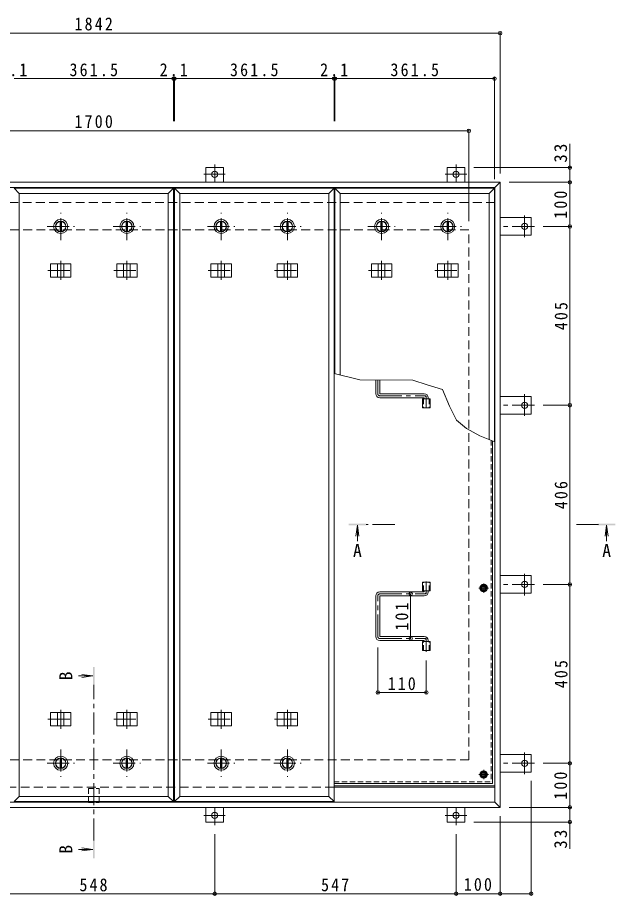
# Model space of a CAD drawing. Units: millimetres at full size, sheet at 1:10. Extents: x -2686 to 2781, y -1962 to 1908.
# Drawn here: x -1634 to -279, y -427 to 1562 of the extents above; entities that cross this region are included whole.
import ezdxf
from ezdxf.enums import TextEntityAlignment as Align

# ---------------------------------------------------------------- set-up
doc = ezdxf.new("R2010")
doc.units = ezdxf.units.MM
doc.header["$LTSCALE"] = 10
doc.header["$PDMODE"] = 32
doc.header["$PDSIZE"] = 8
for name, pattern in [('CHAIN1', [8, 5, -1, 1, -1]), ('DASHED1', [1.8, 1.2, -0.6]), ('DASHED2', [3, 2, -1])]:
    doc.linetypes.add(name, pattern=pattern)
for name, color, linetype, lineweight in [('0-1_躯体', 2, 'DASHED2', 9), ('0-2_仕上', 4, 'Continuous', 9), ('0-3_建具', 4, 'Continuous', 9), ('0-5_寸法', 7, 'Continuous', 9), ('0-6_ハッチ', 6, 'Continuous', 9), ('0-7', 5, 'Continuous', 5), ('0-A', 3, 'CHAIN1', 9), ('0-B', 2, 'Continuous', 9), ('0-C', 2, 'Continuous', 9), ('0-E', 3, 'Continuous', 9), ('0-F', 7, 'Continuous', 9)]:
    doc.layers.add(name, color=color, linetype=linetype, lineweight=lineweight)
doc.styles.add('ＭＳ ゴシック', font='')
doc.styles.get('ＭＳ ゴシック').set_extended_font_data('MS Gothic')

msp = doc.modelspace()

# ---------------------------------------------------------------- linework, layer by layer
at = {"layer": '0-1_躯体'}
for p, q in [((-552.35, 1142.92), (-2370.35, 1142.92)), ((-2311.35, 1080.92), (-611.35, 1080.92)), ((-611.35, -119.08), (-611.35, 1080.92)), ((-2311.35, -119.08), (-611.35, -119.08)), ((-916.97, -181.08), (-2370.35, -181.08))]:
    msp.add_line(p, q, dxfattribs=at)
at = {"layer": '0-1_躯体', "linetype": 'Continuous'}
msp.add_line((-552.35, -181.08), (-916.97, -181.08), dxfattribs=at)
at = {"layer": '0-2_仕上'}
for p, q in [((-1280.6, -214.08), (-1280.6, 1175.92)), ((-1278.47, -214.08), (-1278.47, 1175.92)), ((-916.97, -214.08), (-916.97, 1175.92)), ((-914.85, 755.31), (-914.85, 1175.92)), ((-553.35, 601.69), (-553.35, 1175.92)), ((-1630.1, -202.08), (-1630.1, 1163.92)), ((-1292.6, -202.08), (-1292.6, 1163.92)), ((-1266.47, -202.08), (-1266.47, 1163.92)), ((-928.97, -202.08), (-928.97, 1163.92)), ((-902.85, 752.36), (-902.85, 1163.92)), ((-565.35, 606.34), (-565.35, 1163.92)), ((-863.94, 411.92), (-867.21, 387.14)), ((-863.94, 411.92), (-863.94, 376.32)), ((-863.94, 411.92), (-860.68, 387.14)), ((-299.27, 411.92), (-302.54, 387.14)), ((-299.27, 411.92), (-296.01, 387.14)), ((-299.27, 411.92), (-299.27, 376.32)), ((-1463.35, 70.68), (-1496.12, 70.68)), ((-1463.35, 70.68), (-1488.13, 73.95)), ((-1463.35, 70.68), (-1488.13, 67.42)), ((-1463.35, -322.18), (-1496.12, -322.18)), ((-1463.35, -322.18), (-1488.13, -318.91)), ((-1463.35, -322.18), (-1488.13, -325.44))]:
    msp.add_line(p, q, dxfattribs=at)
at = {"layer": '0-2_仕上', "color": 3}
for p, q in [((-716.5, 698.42), (-716.5, 678.42)), ((-716.5, 698.42), (-699.2, 698.42)), ((-699.2, 698.42), (-699.2, 678.42)), ((-716.5, 678.42), (-699.2, 678.42)), ((-716.5, 263.42), (-716.5, 283.42)), ((-716.5, 283.42), (-699.2, 283.42)), ((-699.2, 263.42), (-699.2, 283.42)), ((-716.5, 263.42), (-699.2, 263.42)), ((-716.5, 128.42), (-716.5, 148.42)), ((-716.5, 148.42), (-699.2, 148.42)), ((-699.2, 128.42), (-699.2, 148.42)), ((-716.5, 128.42), (-699.2, 128.42))]:
    msp.add_line(p, q, dxfattribs=at)
at = {"layer": '0-2_仕上', "color": 3, "linetype": 'DASHED1'}
for p, q in [((-714.2, 698.42), (-714.2, 678.42)), ((-701.5, 698.42), (-701.5, 678.42)), ((-714.2, 263.42), (-714.2, 283.42)), ((-701.5, 263.42), (-701.5, 283.42)), ((-714.2, 128.42), (-714.2, 148.42)), ((-701.5, 128.42), (-701.5, 148.42))]:
    msp.add_line(p, q, dxfattribs=at)
at = {"layer": '0-2_仕上', "linetype": 'CHAIN1'}
for p, q in [((-779.53, 413.92), (-843.94, 413.92)), ((-317.9, 413.92), (-369.18, 413.92)), ((-1461.35, -302.18), (-1461.35, 50.68))]:
    msp.add_line(p, q, dxfattribs=at)
at = {"layer": '0-2_仕上'}
for points in [[(-1630.1, 1163.92), (-1642.1, 1175.92), (-1280.6, 1175.92)], [(-1630.1, 1163.92), (-1292.6, 1163.92), (-1280.6, 1175.92)], [(-1266.47, 1163.92), (-1278.47, 1175.92), (-916.97, 1175.92)], [(-1266.47, 1163.92), (-928.97, 1163.92), (-916.97, 1175.92)], [(-902.85, 1163.92), (-914.85, 1175.92), (-553.35, 1175.92)], [(-902.85, 1163.92), (-565.35, 1163.92), (-553.35, 1175.92)], [(-1630.1, -202.08), (-1642.1, -214.08), (-1280.6, -214.08)], [(-1630.1, -202.08), (-1292.6, -202.08), (-1280.6, -214.08)], [(-1266.47, -202.08), (-1278.47, -214.08), (-916.97, -214.08)], [(-1266.47, -202.08), (-928.97, -202.08), (-916.97, -214.08)]]:
    msp.add_lwpolyline(points, dxfattribs=at)
for points in [[(-883.94, 411.92), (-883.94, 415.92), (-843.94, 411.92), (-843.94, 415.92)], [(-319.27, 411.92), (-319.27, 415.92), (-279.27, 411.92), (-279.27, 415.92)], [(-1459.35, 90.68), (-1463.35, 90.68), (-1459.35, 50.68), (-1463.35, 50.68)], [(-1463.35, -342.18), (-1459.35, -342.18), (-1463.35, -302.18), (-1459.35, -302.18)]]:
    msp.add_solid(points, dxfattribs=at)
at = {"layer": '0-3_建具', "color": 2}
for p, q in [((-540.35, 1188.92), (-2382.35, 1188.92)), ((-552.35, 1176.92), (-2370.35, 1176.92)), ((-540.35, 1188.92), (-552.35, 1176.92)), ((-552.35, -215.08), (-552.35, 1176.92)), ((-540.35, -227.08), (-540.35, 1188.92)), ((-552.35, -181.08), (-916.97, -181.08)), ((-552.35, -215.08), (-2370.35, -215.08)), ((-540.35, -227.08), (-552.35, -215.08)), ((-540.35, -227.08), (-2382.35, -227.08))]:
    msp.add_line(p, q, dxfattribs=at)
at = {"layer": '0-3_建具'}
for p, q in [((-1559.44, 1003.92), (-1513.26, 1003.92)), ((-1559.44, 1003.92), (-1559.44, 973.92)), ((-1543.85, 1003.92), (-1543.85, 973.92)), ((-1528.85, 1003.92), (-1528.85, 973.92)), ((-1513.26, 1003.92), (-1513.26, 973.92)), ((-1409.44, 1003.92), (-1363.26, 1003.92)), ((-1409.44, 1003.92), (-1409.44, 973.92)), ((-1393.85, 1003.92), (-1393.85, 973.92)), ((-1378.85, 1003.92), (-1378.85, 973.92)), ((-1363.26, 1003.92), (-1363.26, 973.92)), ((-1195.81, 1003.92), (-1149.63, 1003.92)), ((-1195.81, 1003.92), (-1195.81, 973.92)), ((-1180.22, 1003.92), (-1180.22, 973.92)), ((-1165.22, 1003.92), (-1165.22, 973.92)), ((-1149.63, 1003.92), (-1149.63, 973.92)), ((-1045.81, 1003.92), (-999.63, 1003.92)), ((-1045.81, 1003.92), (-1045.81, 973.92)), ((-1030.22, 1003.92), (-1030.22, 973.92)), ((-1015.22, 1003.92), (-1015.22, 973.92)), ((-999.63, 1003.92), (-999.63, 973.92)), ((-832.19, 1003.92), (-786.01, 1003.92)), ((-832.19, 1003.92), (-832.19, 973.92)), ((-816.6, 1003.92), (-816.6, 973.92)), ((-801.6, 1003.92), (-801.6, 973.92)), ((-786.01, 1003.92), (-786.01, 973.92)), ((-682.19, 1003.92), (-636.01, 1003.92)), ((-682.19, 1003.92), (-682.19, 973.92)), ((-666.6, 1003.92), (-666.6, 973.92)), ((-651.6, 1003.92), (-651.6, 973.92)), ((-636.01, 1003.92), (-636.01, 973.92)), ((-1559.44, 973.92), (-1513.26, 973.92)), ((-1409.44, 973.92), (-1363.26, 973.92)), ((-1195.81, 973.92), (-1149.63, 973.92)), ((-1045.81, 973.92), (-999.63, 973.92)), ((-832.19, 973.92), (-786.01, 973.92)), ((-682.19, 973.92), (-636.01, 973.92)), ((-1559.44, -12.08), (-1513.26, -12.08)), ((-1559.44, -42.08), (-1559.44, -12.08)), ((-1543.85, -42.08), (-1543.85, -12.08)), ((-1528.85, -42.08), (-1528.85, -12.08)), ((-1513.26, -42.08), (-1513.26, -12.08)), ((-1409.44, -12.08), (-1363.26, -12.08)), ((-1409.44, -42.08), (-1409.44, -12.08)), ((-1393.85, -42.08), (-1393.85, -12.08)), ((-1378.85, -42.08), (-1378.85, -12.08)), ((-1363.26, -42.08), (-1363.26, -12.08)), ((-1195.81, -12.08), (-1149.63, -12.08)), ((-1195.81, -42.08), (-1195.81, -12.08)), ((-1180.22, -42.08), (-1180.22, -12.08)), ((-1165.22, -42.08), (-1165.22, -12.08)), ((-1149.63, -42.08), (-1149.63, -12.08)), ((-1045.81, -12.08), (-999.63, -12.08)), ((-1045.81, -42.08), (-1045.81, -12.08)), ((-1030.22, -42.08), (-1030.22, -12.08)), ((-1015.22, -42.08), (-1015.22, -12.08)), ((-999.63, -42.08), (-999.63, -12.08)), ((-1559.44, -42.08), (-1513.26, -42.08)), ((-1409.44, -42.08), (-1363.26, -42.08)), ((-1195.81, -42.08), (-1149.63, -42.08)), ((-1045.81, -42.08), (-999.63, -42.08))]:
    msp.add_line(p, q, dxfattribs=at)
at = {"layer": '0-3_建具', "linetype": 'CHAIN1'}
for p, q in [((-1536.35, 1011.04), (-1536.35, 967.8)), ((-1386.35, 1011.04), (-1386.35, 967.8)), ((-1172.72, 1011.04), (-1172.72, 967.8)), ((-1022.72, 1011.04), (-1022.72, 967.8)), ((-809.1, 1011.04), (-809.1, 967.8)), ((-659.1, 1011.04), (-659.1, 967.8)), ((-1565.76, 988.92), (-1506.94, 988.92)), ((-1415.76, 988.92), (-1356.94, 988.92)), ((-1202.13, 988.92), (-1143.31, 988.92)), ((-1052.13, 988.92), (-993.31, 988.92)), ((-838.51, 988.92), (-779.69, 988.92)), ((-688.51, 988.92), (-629.69, 988.92)), ((-1536.35, -49.19), (-1536.35, -5.96)), ((-1386.35, -49.19), (-1386.35, -5.96)), ((-1172.72, -49.19), (-1172.72, -5.96)), ((-1022.72, -49.19), (-1022.72, -5.96)), ((-1565.76, -27.08), (-1506.94, -27.08)), ((-1415.76, -27.08), (-1356.94, -27.08)), ((-1202.13, -27.08), (-1143.31, -27.08)), ((-1052.13, -27.08), (-993.31, -27.08))]:
    msp.add_line(p, q, dxfattribs=at)
at = {"layer": '0-5_寸法'}
for p, q in [((-382.58, 1222.12), (-382.58, 1275.88)), ((-858.54, 741.46), (-916.97, 755.83)), ((-382.58, -260.28), (-382.58, -320.62))]:
    msp.add_line(p, q, dxfattribs=at)
msp.add_lwpolyline([(-552.35, 601.31), (-586.89, 614.68), (-617.12, 631.1), (-639.69, 650.34), (-655.05, 681.79), (-670.86, 719.25), (-705.83, 729.94), (-738.38, 740.74), (-858.54, 741.46)], dxfattribs=at)
at = {"layer": '0-5_寸法', "linetype": 'DASHED1'}
for points in [[(-1473.65, -184.28), (-1449.05, -184.28), (-1449.05, -216.28)], [(-1473.65, -184.28), (-1473.65, -216.28), (-1449.05, -216.28)]]:
    msp.add_lwpolyline(points, dxfattribs=at)
at = {"layer": '0-6_ハッチ'}
for p, q in [((-822.35, 741.25), (-822.35, 709.92)), ((-813.35, 741.19), (-813.35, 710.92)), ((-713.35, 700.92), (-813.35, 700.92)), ((-812.35, 709.92), (-712.35, 709.92)), ((-712.35, 699.92), (-712.35, 698.42)), ((-703.35, 700.92), (-703.35, 698.42)), ((-713.35, 260.92), (-813.35, 260.92)), ((-712.35, 261.92), (-712.35, 263.42)), ((-703.35, 260.92), (-703.35, 263.42)), ((-822.35, 159.92), (-822.35, 251.92)), ((-813.35, 160.92), (-813.35, 250.92)), ((-812.35, 251.92), (-712.35, 251.92)), ((-812.35, 159.92), (-712.35, 159.92)), ((-713.35, 150.92), (-813.35, 150.92)), ((-712.35, 149.92), (-712.35, 148.42)), ((-703.35, 150.92), (-703.35, 148.42)), ((-916.97, -178.08), (-552.35, -178.08)), ((-916.97, -181.08), (-552.35, -181.08))]:
    msp.add_line(p, q, dxfattribs=at)
at = {"layer": '0-6_ハッチ', "linetype": 'CHAIN1'}
for p, q in [((-817.85, 741.22), (-817.85, 709.93)), ((-813.34, 705.42), (-707.85, 705.42)), ((-707.85, 677.04), (-707.85, 705.42)), ((-707.85, 284.8), (-707.85, 256.42)), ((-817.85, 159.93), (-817.85, 251.91)), ((-813.34, 256.42), (-707.85, 256.42)), ((-813.34, 155.42), (-707.85, 155.42)), ((-707.85, 125.54), (-707.85, 155.42))]:
    msp.add_line(p, q, dxfattribs=at)
at = {"layer": '0-6_ハッチ'}
for centre, radius, start, end in [((-813.35, 709.92), 9, 180, 270), ((-812.35, 710.92), 1, 180, 270), ((-713.35, 699.92), 1, 0, 90), ((-712.35, 700.92), 9, 0, 90), ((-813.35, 251.92), 9, 90, 180), ((-713.35, 261.92), 1, 270, 0), ((-712.35, 260.92), 9, 270, 0), ((-812.35, 250.92), 1, 90, 180), ((-813.35, 159.92), 9, 180, 270), ((-812.35, 160.92), 1, 180, 270), ((-712.35, 150.92), 9, 0, 90), ((-713.35, 149.92), 1, 0, 90)]:
    msp.add_arc(centre, radius, start, end, dxfattribs=at)
at = {"layer": '0-6_ハッチ', "linetype": 'CHAIN1'}
for centre, radius, start, end in [((-813.34, 709.93), 4.51, 180, 270), ((-712.35, 700.92), 4.5, 360, 89.70431), ((-712.35, 260.92), 4.5, 270.29569, 0), ((-813.34, 251.91), 4.51, 90, 180), ((-813.34, 159.93), 4.51, 180, 270), ((-712.35, 150.92), 4.5, 0, 89.70431)]:
    msp.add_arc(centre, radius, start, end, dxfattribs=at)
at = {"layer": '0-7'}
for centre, radius in [((-577.85, 269.75), 5), ((-577.85, 269.75), 4.19), ((-577.85, -152.58), 5), ((-577.85, -152.58), 4.19)]:
    msp.add_circle(centre, radius, dxfattribs=at)
at = {"layer": '0-A', "linetype": 'DASHED1'}
for p in [(-561.05, 604.68), (-916.97, -169.38)]:
    msp.add_line(p, (-561.05, -169.38), dxfattribs=at)
at = {"layer": '0-A', "linetype": 'Continuous'}
for q in [(-557.85, 603.44), (-916.97, -172.58)]:
    msp.add_line((-557.85, -172.58), q, dxfattribs=at)
at = {"layer": '0-A'}
for p, q in [((-577.85, 259.07), (-577.85, 280.43)), ((-567.17, 269.75), (-588.53, 269.75)), ((-567.17, -152.58), (-588.53, -152.58)), ((-577.85, -163.26), (-577.85, -141.9))]:
    msp.add_line(p, q, dxfattribs=at)
at = {"layer": '0-B'}
for p, q in [((-585.35, 269.75), (-581.6, 276.25)), ((-585.35, 269.75), (-581.6, 263.25)), ((-581.6, 276.25), (-574.1, 276.25)), ((-581.6, 263.25), (-574.1, 263.25)), ((-570.35, 269.75), (-574.1, 276.25)), ((-570.35, 269.75), (-574.1, 263.25)), ((-585.35, -152.58), (-581.6, -146.08)), ((-581.6, -146.08), (-574.1, -146.08)), ((-570.35, -152.58), (-574.1, -146.08)), ((-570.35, -152.58), (-574.1, -159.08))]:
    msp.add_line(p, q, dxfattribs=at)
msp.add_lwpolyline([(-585.35, -152.58), (-581.6, -159.08), (-574.1, -159.08)], dxfattribs=at)
for centre, radius in [((-577.85, 269.75), 8.5), ((-577.85, 269.75), 6.5), ((-577.85, -152.58), 8.5), ((-577.85, -152.58), 6.5)]:
    msp.add_circle(centre, radius, dxfattribs=at)
at = {"layer": '0-C', "linetype": 'CHAIN1'}
for p, q in [((-1536.35, 1057.92), (-1536.35, 1119.92)), ((-1386.35, 1057.92), (-1386.35, 1119.92)), ((-1172.72, 1057.92), (-1172.72, 1119.92)), ((-1022.72, 1057.92), (-1022.72, 1119.92)), ((-809.1, 1057.92), (-809.1, 1119.92)), ((-659.1, 1057.92), (-659.1, 1119.92)), ((-1567.35, 1088.92), (-1505.35, 1088.92)), ((-1417.35, 1088.92), (-1355.35, 1088.92)), ((-1203.72, 1088.92), (-1141.72, 1088.92)), ((-1053.72, 1088.92), (-991.72, 1088.92)), ((-840.1, 1088.92), (-778.1, 1088.92)), ((-690.1, 1088.92), (-628.1, 1088.92)), ((-1536.35, -96.08), (-1536.35, -158.08)), ((-1386.35, -96.08), (-1386.35, -158.08)), ((-1172.72, -96.08), (-1172.72, -158.08)), ((-1022.72, -96.08), (-1022.72, -158.08)), ((-1567.35, -127.08), (-1505.35, -127.08)), ((-1417.35, -127.08), (-1355.35, -127.08)), ((-1203.72, -127.08), (-1141.72, -127.08)), ((-1053.72, -127.08), (-991.72, -127.08))]:
    msp.add_line(p, q, dxfattribs=at)
at = {"layer": '0-C'}
for p, q in [((-1537.85, 1100.33), (-1537.85, 1077.52)), ((-1534.85, 1100.33), (-1534.85, 1077.52)), ((-1387.85, 1100.33), (-1387.85, 1077.52)), ((-1384.85, 1100.33), (-1384.85, 1077.52)), ((-1174.22, 1100.33), (-1174.22, 1077.52)), ((-1171.22, 1100.33), (-1171.22, 1077.52)), ((-1024.22, 1100.33), (-1024.22, 1077.52)), ((-1021.22, 1100.33), (-1021.22, 1077.52)), ((-810.6, 1100.33), (-810.6, 1077.52)), ((-807.6, 1100.33), (-807.6, 1077.52)), ((-660.6, 1100.33), (-660.6, 1077.52)), ((-657.6, 1100.33), (-657.6, 1077.52)), ((-1537.85, -138.48), (-1537.85, -115.67)), ((-1534.85, -138.48), (-1534.85, -115.67)), ((-1387.85, -138.48), (-1387.85, -115.67)), ((-1384.85, -138.48), (-1384.85, -115.67)), ((-1174.22, -138.48), (-1174.22, -115.67)), ((-1171.22, -138.48), (-1171.22, -115.67)), ((-1024.22, -138.48), (-1024.22, -115.67)), ((-1021.22, -138.48), (-1021.22, -115.67))]:
    msp.add_line(p, q, dxfattribs=at)
for centre, radius in [((-1536.35, 1088.92), 16), ((-1536.35, 1088.92), 12), ((-1536.35, 1088.92), 11.5), ((-1386.35, 1088.92), 16), ((-1386.35, 1088.92), 12), ((-1386.35, 1088.92), 11.5), ((-1172.72, 1088.92), 16), ((-1172.72, 1088.92), 12), ((-1172.72, 1088.92), 11.5), ((-1022.72, 1088.92), 16), ((-1022.72, 1088.92), 12), ((-1022.72, 1088.92), 11.5), ((-809.1, 1088.92), 16), ((-809.1, 1088.92), 12), ((-809.1, 1088.92), 11.5), ((-659.1, 1088.92), 16), ((-659.1, 1088.92), 12), ((-659.1, 1088.92), 11.5), ((-1536.35, -127.08), 16), ((-1536.35, -127.08), 12), ((-1536.35, -127.08), 11.5), ((-1386.35, -127.08), 16), ((-1386.35, -127.08), 12), ((-1386.35, -127.08), 11.5), ((-1172.72, -127.08), 16), ((-1172.72, -127.08), 12), ((-1172.72, -127.08), 11.5), ((-1022.72, -127.08), 16), ((-1022.72, -127.08), 12), ((-1022.72, -127.08), 11.5)]:
    msp.add_circle(centre, radius, dxfattribs=at)
at = {"layer": '0-E'}
for p, q in [((-1207.35, 1188.92), (-1207.35, 1222.12)), ((-1207.35, 1222.12), (-1167.35, 1222.12)), ((-1167.35, 1188.92), (-1167.35, 1222.12)), ((-660.35, 1222.12), (-620.35, 1222.12)), ((-660.35, 1188.92), (-660.35, 1222.12)), ((-620.35, 1188.92), (-620.35, 1222.12)), ((-540.35, 1108.92), (-470.15, 1108.92)), ((-470.15, 1108.92), (-470.15, 1068.92)), ((-540.35, 1068.92), (-470.15, 1068.92)), ((-540.35, 703.92), (-470.15, 703.92)), ((-470.15, 703.92), (-470.15, 663.92)), ((-540.35, 663.92), (-470.15, 663.92)), ((-540.35, 297.92), (-470.15, 297.92)), ((-470.15, 257.92), (-470.15, 297.92)), ((-540.35, 257.92), (-470.15, 257.92)), ((-540.35, -107.08), (-470.15, -107.08)), ((-470.15, -147.08), (-470.15, -107.08)), ((-540.35, -147.08), (-470.15, -147.08)), ((-1207.35, -227.08), (-1207.35, -260.28)), ((-1167.35, -227.08), (-1167.35, -260.28)), ((-660.35, -227.08), (-660.35, -260.28)), ((-620.35, -227.08), (-620.35, -260.28)), ((-1207.35, -260.28), (-1167.35, -260.28)), ((-660.35, -260.28), (-620.35, -260.28))]:
    msp.add_line(p, q, dxfattribs=at)
at = {"layer": '0-E', "linetype": 'CHAIN1'}
for p, q in [((-1187.35, 1229.28), (-1187.35, 1189.12)), ((-640.35, 1229.28), (-640.35, 1189.12)), ((-1212.19, 1207.12), (-1163.3, 1207.12)), ((-665.19, 1207.12), (-616.3, 1207.12)), ((-485.15, 1113.76), (-485.15, 1064.88)), ((-462.99, 1088.92), (-540.35, 1088.92)), ((-485.15, 708.76), (-485.15, 659.88)), ((-462.99, 683.92), (-540.35, 683.92)), ((-485.15, 253.08), (-485.15, 301.97)), ((-462.99, 277.92), (-540.35, 277.92)), ((-485.15, -151.92), (-485.15, -103.03)), ((-462.99, -127.08), (-540.35, -127.08)), ((-1187.35, -267.43), (-1187.35, -227.28)), ((-640.35, -267.43), (-640.35, -227.28)), ((-1212.19, -245.28), (-1163.3, -245.28)), ((-665.19, -245.28), (-616.3, -245.28))]:
    msp.add_line(p, q, dxfattribs=at)
at = {"layer": '0-E'}
for centre in [(-1187.35, 1207.12), (-640.35, 1207.12), (-485.15, 1088.92), (-485.15, 683.92), (-485.15, 277.92), (-485.15, -127.08), (-1187.35, -245.28), (-640.35, -245.28)]:
    msp.add_circle(centre, 7, dxfattribs=at)
at = {"layer": '0-F'}
for p, q in [((-2382.35, 1526.64), (-540.35, 1526.64)), ((-540.35, 1529.64), (-540.35, 1208.92)), ((-1642.1, 1423.84), (-1280.6, 1423.84)), ((-1280.6, 1426.84), (-1280.6, 1327.17)), ((-1280.6, 1423.84), (-1278.47, 1423.84)), ((-1278.47, 1426.84), (-1278.47, 1327.17)), ((-1278.47, 1423.84), (-916.97, 1423.84)), ((-916.97, 1426.84), (-916.97, 1327.17)), ((-916.97, 1423.84), (-914.85, 1423.84)), ((-914.85, 1426.84), (-914.85, 1327.17)), ((-914.85, 1423.84), (-553.35, 1423.84)), ((-553.35, 1426.84), (-553.35, 1195.92)), ((-2311.35, 1305.64), (-611.35, 1305.64)), ((-611.35, 1308.64), (-611.35, 1100.92)), ((-379.58, 1222.12), (-600.35, 1222.12)), ((-382.58, 1188.92), (-382.58, 1222.12)), ((-379.58, 1188.92), (-520.35, 1188.92)), ((-382.58, 1188.92), (-382.58, 1088.92)), ((-379.58, 1088.92), (-442.99, 1088.92)), ((-382.58, 683.92), (-382.58, 1088.92)), ((-379.58, 683.92), (-442.99, 683.92)), ((-382.58, 277.92), (-382.58, 683.92)), ((-379.58, 277.92), (-442.99, 277.92)), ((-382.58, -127.08), (-382.58, 277.92)), ((-743.47, 256.42), (-743.47, 155.42)), ((-817.85, 30.27), (-817.85, 135.42)), ((-707.85, 30.27), (-707.85, 105.54)), ((-707.85, 33.27), (-817.85, 33.27)), ((-379.58, -127.08), (-442.99, -127.08)), ((-382.58, -127.08), (-382.58, -227.08)), ((-470.15, -425.53), (-470.15, -167.08)), ((-379.58, -227.08), (-520.35, -227.08)), ((-382.58, -227.08), (-382.58, -260.28)), ((-540.35, -425.53), (-540.35, -247.08)), ((-379.58, -260.28), (-600.35, -260.28)), ((-1187.35, -425.53), (-1187.35, -287.43)), ((-640.35, -425.53), (-640.35, -287.43)), ((-1735.35, -422.53), (-1187.35, -422.53)), ((-1187.35, -422.53), (-640.35, -422.53)), ((-640.35, -422.53), (-540.35, -422.53)), ((-540.35, -422.53), (-470.15, -422.53))]:
    msp.add_line(p, q, dxfattribs=at)
for p in [(-540.35, 1526.64), (-1280.6, 1423.84), (-1278.47, 1423.84), (-916.97, 1423.84), (-914.85, 1423.84), (-553.35, 1423.84), (-611.35, 1305.64), (-382.58, 1222.12), (-382.58, 1188.92), (-382.58, 1088.92), (-382.58, 683.92), (-382.58, 277.92), (-743.47, 256.42), (-743.47, 155.42), (-817.85, 33.27), (-707.85, 33.27), (-382.58, -127.08), (-382.58, -227.08), (-382.58, -260.28), (-1187.35, -422.53), (-640.35, -422.53), (-540.35, -422.53), (-470.15, -422.53)]:
    msp.add_point(p, dxfattribs=at)

# ---------------------------------------------------------------- texts
at = {"layer": '0-5_寸法', "color": 2, "style": 'ＭＳ ゴシック'}
for p in [(-873.94, 331.22), (-309.27, 331.22)]:
    msp.add_text('A', height=29.33, dxfattribs=at).set_placement(p, align=Align.BOTTOM_LEFT)
for p in [(-1501.21, 60.68), (-1501.21, -332.18)]:
    msp.add_text('B', height=29.33, rotation=90, dxfattribs=at).set_placement(p, align=Align.BOTTOM_LEFT)
at = {"layer": '0-F', "color": 2, "char_height": 29.33, "attachment_point": 7, "style": 'ＭＳ ゴシック'}
for s, insert in [('\\T1.28;\\W0.9;1842', (-1505.1, 1532.64)), ('\\T1.27;\\W0.9;2.1', (-1675.66, 1428.84)), ('\\T1.28;\\W0.9;361.5', (-1516.35, 1428.84)), ('\\T1.27;\\W0.9;2.1', (-1312.04, 1428.84)), ('\\T1.28;\\W0.9;361.5', (-1152.72, 1428.84)), ('\\T1.27;\\W0.9;2.1', (-948.41, 1428.84)), ('\\T1.28;\\W0.9;361.5', (-789.1, 1428.84)), ('\\T1.28;\\W0.9;1700', (-1505.1, 1311.64)), ('\\T1.27;\\W0.9;110', (-795.35, 38.27)), ('\\T1.27;\\W0.9;548', (-1493.85, -417.53)), ('\\T1.27;\\W0.9;547', (-946.35, -417.53)), ('\\T1.27;\\W0.9;100', (-622.85, -416.53))]:
    msp.add_mtext(s, dxfattribs=dict(at, insert=insert))
at = {"layer": '0-F', "color": 2, "char_height": 29.33, "attachment_point": 7, "rotation": 90, "style": 'ＭＳ ゴシック'}
for s, insert in [('\\T1.27;\\W0.95;33', (-388.58, 1233.38)), ('\\T1.27;\\W0.9;100', (-388.58, 1106.42)), ('\\T1.27;\\W0.9;405', (-387.58, 853.92)), ('\\T1.27;\\W0.9;406', (-387.58, 448.42)), ('\\T1.27;\\W0.9;101', (-748.47, 173.42)), ('\\T1.27;\\W0.9;405', (-387.58, 42.92)), ('\\T1.27;\\W0.9;100', (-388.58, -209.58)), ('\\T1.27;\\W0.95;33', (-388.58, -320.62))]:
    msp.add_mtext(s, dxfattribs=dict(at, insert=insert))

doc.saveas('drawing.dxf')
